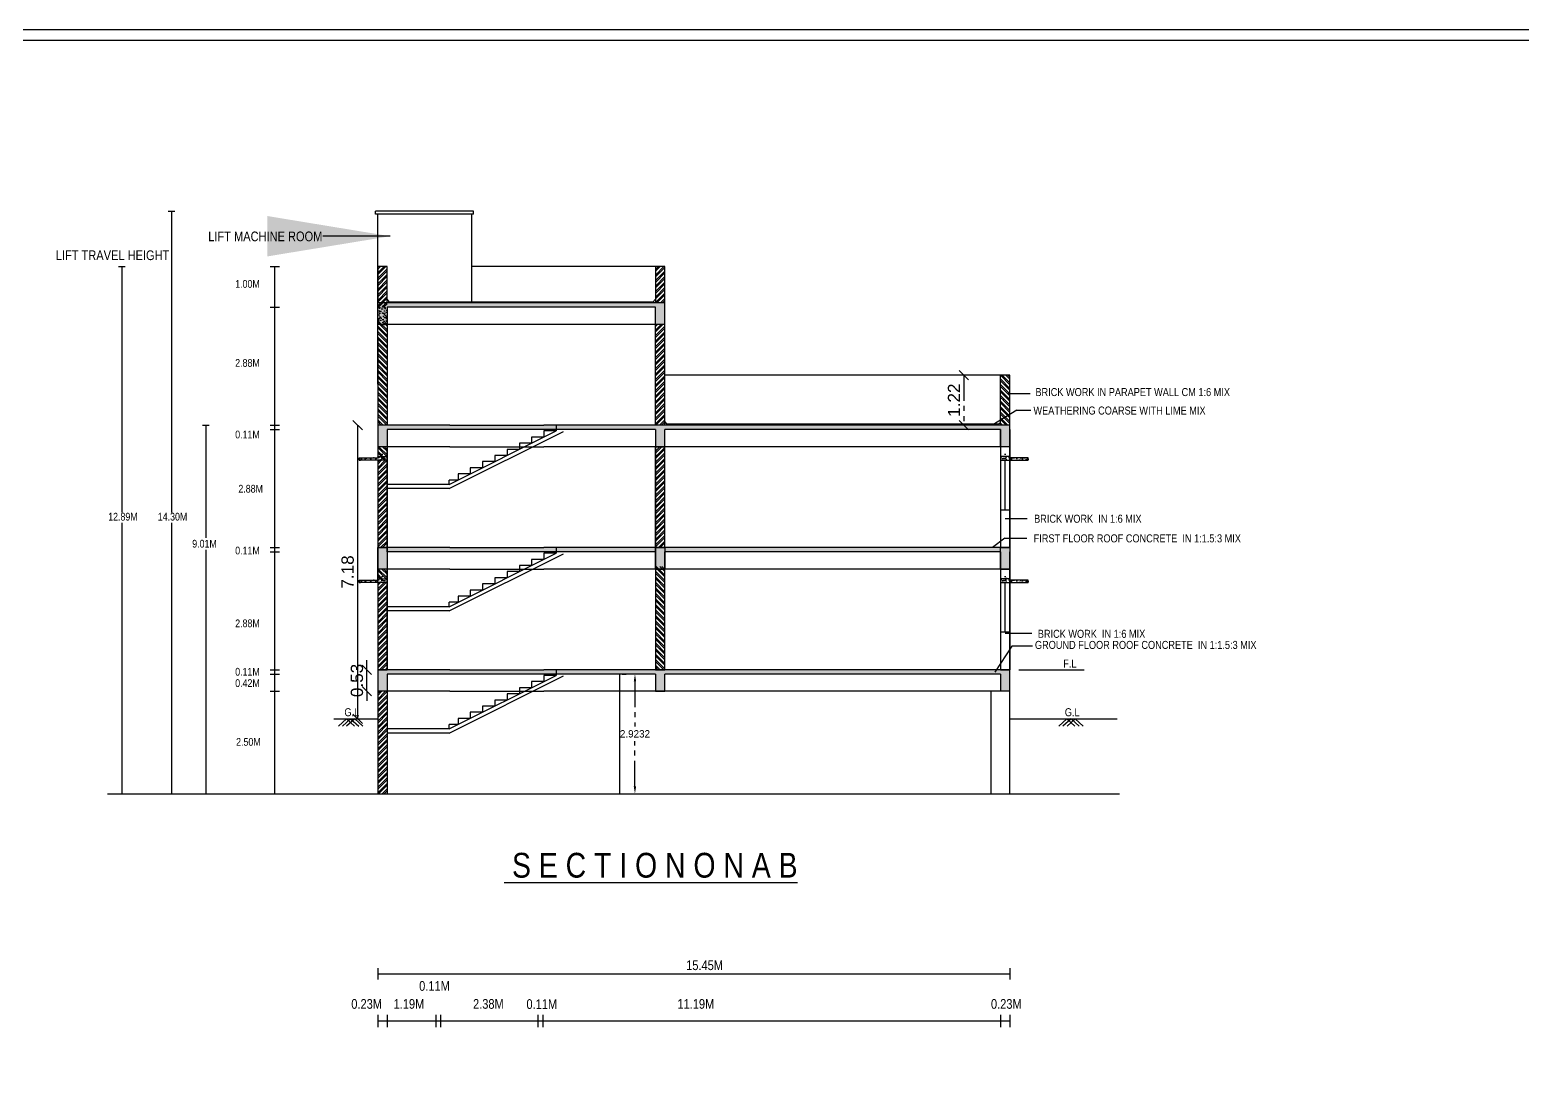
# Model space of a CAD drawing. Header units: metres. Extents: x 0 to 246, y -13 to 116.
# Drawn here: x 28.93 to 65.42, y 90.17 to 115.55 of the extents above; entities that cross this region are included whole.
import ezdxf
from ezdxf.enums import TextEntityAlignment as Align

# ---------------------------------------------------------------- set-up
doc = ezdxf.new("R2010")
doc.units = ezdxf.units.M
doc.header["$MEASUREMENT"] = 0
doc.linetypes.add('DOT2', pattern=[3.175, 0, -3.175])
doc.linetypes.add('PHANTOM2', pattern=[1.25, 0.625, -0.125, 0.125, -0.125, 0.125, -0.125])
doc.layers.add('BLK_1_BASEMENT_-1_BLDG_FOOTPRINT', color=1, linetype='Continuous')
doc.layers.add('BLK_1_PLINTH_HEIGHT', color=7, linetype='Continuous')
doc.layers.add('BLK_1_HT_OF_BLDG', color=4, linetype='Continuous', lineweight=30)
doc.layers.add('BLK_1_PARAPET_HT', color=4, linetype='Continuous', lineweight=30)
doc.styles.add('ARIAL', font='arial.ttf')
doc.styles.add('ATT', font='swissck.ttf', dxfattribs={"height": 12})
doc.styles.add('STYLE3', font='swissck.ttf', dxfattribs={"height": 0.5})
doc.styles.add('tit', font='swissck.ttf', dxfattribs={"height": 9})
doc.dimstyles.new('Copy of Standard -1', dxfattribs={"dimtxt": 0.18, "dimasz": 3, "dimexe": 0.18, "dimexo": 12, "dimgap": 0.09, "dimtad": 0, "dimtih": 1, "dimtoh": 1, "dimdec": 1, "dimzin": 0, "dimdsep": 46, "dimlunit": 4, "dimtxsty": 'Standard', "dimblk": 'ARCHTICK', "dimcen": 0.09, "dimse1": 1, "dimse2": 1, "dimclrd": 252, "dimclrt": 3, "dimadec": 0, "dimazin": 0, "dimtfac": 1, "dimtdec": 1, "dimtofl": 0, "dimtmove": 0, "dimatfit": 3, "dimfxl": 0, "dimtolj": 1, "dimtzin": 0, "dimarcsym": 0})
doc.dimstyles.new('OPEN SPACE', dxfattribs={"dimtxt": 0.3, "dimasz": 0.23, "dimexe": 0.1875, "dimexo": 0.0625, "dimgap": 0.09, "dimtad": 3, "dimzin": 0, "dimdsep": 46, "dimtxsty": 'ARIAL', "dimblk": 'OBLIQUE', "dimcen": 0.09, "dimse1": 1, "dimse2": 1, "dimclrd": 6, "dimclre": 6, "dimclrt": 7, "dimadec": 0, "dimazin": 0, "dimtfac": 0.5, "dimtix": 1, "dimtmove": 0, "dimatfit": 3, "dimfxl": 0, "dimtolj": 1, "dimtzin": 0, "dimarcsym": 0})
doc.dimstyles.new('STANDARD$0', dxfattribs={"dimtxt": 7, "dimasz": 3, "dimexe": 3, "dimexo": 1, "dimgap": 1.5, "dimtad": 1, "dimdec": 1, "dimzin": 1, "dimdsep": 46, "dimlunit": 4, "dimtxsty": 'Standard', "dimblk": 'OBLIQUE', "dimcen": 0.09375, "dimdle": 1, "dimclrd": 8, "dimclre": 8, "dimclrt": 7, "dimadec": 1, "dimazin": 0, "dimtfac": 1, "dimtdec": 1, "dimtix": 1, "dimtmove": 2, "dimatfit": 3, "dimldrblk": 'ARCHTICK', "dimfxl": 0, "dimfrac": 2, "dimtolj": 1, "dimtzin": 0, "dimarcsym": 0})
pattern_1 = [(45, (-233.64339, -45.80952), (-0.06735192, 0.06735192), []), (45, (-233.59849, -45.80952), (-0.06735192, 0.06735192), [])]
pattern_2 = [(50, (0, 0), (0.17931505, -0.01568803), [0.01875, -0.20625]), (355, (0, 0), (-0.03468783, 0.18804803), [0.015, -0.165]), (100.4514, (0.01494, -0.0013), (0.14462735, 0.17235989), [0.01593505, -0.17528553]), (46.1842, (0, 0.05), (0.26681026, -0.04137975), [0.028125, -0.309375]), (96.6356, (0.02223, 0.04655), (0.2336657, 0.24352947), [0.0239026, -0.26292825]), (351.1842, (0, 0.05), (0.2336655, 0.24352965), [0.0225, -0.2475]), (21, (0.025, 0.0375), (0.14922676, -0.10065472), [0.01875, -0.20625]), (326, (0.025, 0.0375), (0.06082883, 0.1812875), [0.015, -0.165]), (71.4514, (0.03744, 0.02911), (0.21005566, 0.08063262), [0.01593505, -0.17528553]), (37.5, (0, 0), (0.003039964, 0.083223463), [0, -0.163, 0, -0.1675, 0, -0.165625]), (7.5, (0, 0), (0.065767384, 0.09860293), [0, -0.0955, 0, -0.15925, 0, -0.063125]), (327.5, (-0.05575, 0), (0.13345561, -0.005638718), [0, -0.0625, 0, -0.195, 0, -0.25875]), (317.5, (-0.08075, 0), (0.14579654, 0.02502625), [0, -0.08125, 0, -0.1295, 0, -0.18375])]

# ---------------------------------------------------------------- blocks, each defined once
blk = doc.blocks.new('_ArchTick')
at = {"color": 0, "lineweight": 0, "const_width": 0.15}
blk.add_lwpolyline([(-0.5, -0.5), (0.5, 0.5)], dxfattribs=at)
blk = doc.blocks.new('_Oblique')
at = {"color": 0, "linetype": 'ByBlock', "lineweight": -2}
blk.add_line((-0.5, -0.5), (0.5, 0.5), dxfattribs=at)
blk = doc.blocks.new('*D146')
at = {"layer": 'BLK_1_PARAPET_HT', "color": 233, "linetype": 'PHANTOM2', "lineweight": -2}
blk.add_line((51.766, 107.109), (51.766, 105.887), dxfattribs=at)
at = {"layer": 'DEFPOINTS', "color": 0}
for p in [(52.004, 107.109), (51.766, 105.887), (52.004, 105.887)]:
    blk.add_point(p, dxfattribs=at)
at = {"layer": 'BLK_1_PARAPET_HT', "color": 233, "lineweight": -2, "xscale": 0.23, "yscale": 0.23, "zscale": 0.23}
for p, rotation in [((51.766, 107.109), 90), ((51.766, 105.887), 270)]:
    blk.add_blockref('_Oblique', p, dxfattribs=dict(at, rotation=rotation))
at = {"layer": 'BLK_1_PARAPET_HT', "color": 233, "lineweight": 30, "insert": (51.526, 106.498), "char_height": 0.3, "attachment_point": 5, "rotation": 90, "style": 'ARIAL'}
blk.add_mtext('\\A1;1.22', dxfattribs=at)
blk = doc.blocks.new('*D148')
at = {"layer": 'BLK_1_HT_OF_BLDG', "color": 5, "lineweight": -2}
blk.add_line((36.948, 98.707), (36.948, 105.888), dxfattribs=at)
at = {"layer": 'DEFPOINTS', "color": 0}
for p in [(36.948, 105.888), (37.158, 105.888), (37.149, 98.707)]:
    blk.add_point(p, dxfattribs=at)
at = {"layer": 'BLK_1_HT_OF_BLDG', "color": 5, "lineweight": -2, "xscale": 0.23, "yscale": 0.23, "zscale": 0.23}
for p, rotation in [((36.948, 105.888), 90), ((36.948, 98.707), 270)]:
    blk.add_blockref('_Oblique', p, dxfattribs=dict(at, rotation=rotation))
at = {"layer": 'BLK_1_HT_OF_BLDG', "color": 5, "insert": (36.704, 102.297), "char_height": 0.3, "attachment_point": 5, "rotation": 90, "style": 'ARIAL'}
blk.add_mtext('\\A1;7.18', dxfattribs=at)
blk = doc.blocks.new('*D173')
at = {"layer": 'BLK_1_PLINTH_HEIGHT', "color": 7, "linetype": 'ByBlock', "lineweight": -2}
for p, q in [((37.174, 99.908), (37.174, 100.138)), ((37.174, 99.381), (37.174, 99.908)), ((37.174, 99.381), (37.174, 99.151))]:
    blk.add_line(p, q, dxfattribs=at)
at = {"layer": 'DEFPOINTS', "color": 0, "linetype": 'ByBlock'}
for p in [(37.174, 99.908), (37.438, 99.908), (37.438, 99.381)]:
    blk.add_point(p, dxfattribs=at)
at = {"layer": 'BLK_1_PLINTH_HEIGHT', "color": 7, "linetype": 'ByBlock', "lineweight": -2, "xscale": 0.23, "yscale": 0.23, "zscale": 0.23}
for p, rotation in [((37.174, 99.908), 270), ((37.174, 99.381), 90)]:
    blk.add_blockref('_Oblique', p, dxfattribs=dict(at, rotation=rotation))
at = {"layer": 'BLK_1_PLINTH_HEIGHT', "color": 7, "linetype": 'ByBlock', "insert": (36.931, 99.645), "char_height": 0.3, "attachment_point": 5, "rotation": 90, "style": 'ARIAL'}
blk.add_mtext('\\A1;0.53', dxfattribs=at)
blk = doc.blocks.new('*D259')
at = {"layer": 'BLK_1_BASEMENT_-1_BLDG_FOOTPRINT', "color": 0, "linetype": 'DOT2', "lineweight": -2}
for p, q in [((43.416, 99.8), (43.907, 99.8)), ((43.416, 96.877), (43.907, 96.877))]:
    blk.add_line(p, q, dxfattribs=at)
at = {"layer": 'BLK_1_BASEMENT_-1_BLDG_FOOTPRINT', "color": 0, "linetype": 'PHANTOM2', "lineweight": -2}
for p, q in [((43.727, 99.62), (43.727, 98.519)), ((43.727, 97.057), (43.727, 98.159))]:
    blk.add_line(p, q, dxfattribs=at)
at = {"layer": 'BLK_1_BASEMENT_-1_BLDG_FOOTPRINT', "color": 0}
for points in [[(43.697, 99.62), (43.757, 99.62), (43.727, 99.8)], [(43.697, 97.057), (43.757, 97.057), (43.727, 96.877)]]:
    blk.add_solid(points, dxfattribs=at)
at = {"layer": 'DEFPOINTS', "color": 0}
for p in [(43.354, 99.8), (43.354, 96.877), (43.727, 96.877)]:
    blk.add_point(p, dxfattribs=at)
at = {"layer": 'BLK_1_BASEMENT_-1_BLDG_FOOTPRINT', "color": 0, "insert": (43.727, 98.339), "char_height": 0.18, "attachment_point": 5}
blk.add_mtext('\\A1;2.9232', dxfattribs=at)

msp = doc.modelspace()

# ---------------------------------------------------------------- hatches: boundary and pattern name
h = msp.add_hatch()
h.set_pattern_fill('ANSI32', color=256, scale=0.254, style=0)
h.set_pattern_definition([(45, (-13.25203, -6.00439), (-0.06735192, 0.06735192), []), (45, (-13.20713, -6.00439), (-0.06735192, 0.06735192), [])])
h.paths.add_polyline_path([(37.66766, 109.7671), (37.43766, 109.7671), (37.43766, 108.7671), (37.66766, 108.7671)])
h = msp.add_hatch()
h.set_pattern_fill('ANSI32', color=256, scale=0.254, style=0)
h.paths.add_polyline_path([(44.45766, 109.7671), (44.22766, 109.7671), (44.22766, 108.8771), (44.45766, 108.8771)])
h = msp.add_hatch()
h.set_pattern_fill('AR-CONC', color=256, scale=0.025, style=0)
h.set_pattern_definition([(50, (-13.25203, -5.8944), (0.17931505, -0.01568803), [0.01875, -0.20625]), (355, (-13.25203, -5.8944), (-0.03468783, 0.18804803), [0.015, -0.165]), (100.4514, (-13.23709, -5.8957), (0.14462735, 0.17235989), [0.01593505, -0.17528553]), (46.1842, (-13.25203, -5.8444), (0.26681026, -0.04137975), [0.028125, -0.309375]), (96.6356, (-13.2298, -5.84784), (0.2336657, 0.24352947), [0.0239026, -0.26292825]), (351.1842, (-13.25203, -5.8444), (0.2336655, 0.24352965), [0.0225, -0.2475]), (21, (-13.22703, -5.8569), (0.14922676, -0.10065472), [0.01875, -0.20625]), (326, (-13.22703, -5.8569), (0.06082883, 0.1812875), [0.015, -0.165]), (71.4514, (-13.2146, -5.86528), (0.21005566, 0.08063262), [0.01593505, -0.17528553]), (37.5, (-13.25203, -5.89439), (0.003039964, 0.083223463), [0, -0.163, 0, -0.1675, 0, -0.165625]), (7.5, (-13.25203, -5.89439), (0.065767384, 0.09860293), [0, -0.0955, 0, -0.15925, 0, -0.063125]), (327.5, (-13.30778, -5.89439), (0.13345561, -0.005638718), [0, -0.0625, 0, -0.195, 0, -0.25875]), (317.5, (-13.33278, -5.89439), (0.14579654, 0.02502625), [0, -0.08125, 0, -0.1295, 0, -0.18375])])
h.paths.add_polyline_path([(37.66661, 108.76899), (37.66766, 108.76899), (37.66766, 108.8771), (37.43766, 108.8771), (37.43766, 108.34946), (37.66661, 108.34946)])
h = msp.add_hatch()
h.set_pattern_fill('AR-CONC', color=256, scale=0.025, style=0)
h.set_pattern_definition(pattern_2)
h.paths.add_polyline_path([(44.45766, 108.8771), (37.43766, 108.8771), (37.43766, 108.34946), (37.66661, 108.34946), (37.66661, 108.76899), (44.22871, 108.76899), (44.22871, 108.34946), (44.45766, 108.34946)])
h = msp.add_hatch()
h.set_pattern_fill('ANSI32', color=256, scale=0.25439, style=0)
h.set_pattern_definition([(135, (304.71925, 147.27734), (0.067455336, 0.067455336), []), (135, (304.67428, 147.27734), (0.067455336, 0.067455336), [])])
h.paths.add_polyline_path([(37.43766, 108.40946), (37.66661, 108.40946), (37.66661, 106.00859), (37.43766, 106.14878), (37.43766, 108.0206)])
h.paths.add_polyline_path([(37.43766, 106.14878), (37.66661, 106.00859), (37.66661, 105.88754), (37.43766, 105.88754)])
h = msp.add_hatch()
h.set_pattern_fill('ANSI32', color=256, scale=0.254, style=0)
h.paths.add_polyline_path([(44.45766, 108.34946), (44.22871, 108.34946), (44.22871, 105.88754), (44.45766, 105.88754)])
h = msp.add_hatch()
h.set_pattern_fill('ANSI32', color=256, scale=0.25439, style=0)
h.set_pattern_definition([(135, (299.62524, 147.27734), (0.067455336, 0.067455336), []), (135, (299.58027, 147.27734), (0.067455336, 0.067455336), [])])
h.paths.add_polyline_path([(52.66132, 107.10885), (52.89027, 107.10885), (52.89027, 106.49477), (52.66132, 106.49477)])
h = msp.add_hatch()
h.set_pattern_fill('ANSI32', color=256, scale=0.25439, style=0)
h.set_pattern_definition([(135, (319.73099, 146.19173), (0.067455336, 0.067455336), []), (135, (319.68602, 146.19173), (0.067455336, 0.067455336), [])])
h.paths.add_polyline_path([(52.66132, 106.49477), (52.89027, 106.49477), (52.89027, 105.88754), (52.66132, 105.88754)])
h = msp.add_hatch()
h.set_pattern_fill('AR-CONC', color=256, scale=0.025, style=0)
h.set_pattern_definition(pattern_2)
h.paths.add_polyline_path([(37.66661, 105.77942), (39.201, 105.77942), (41.501, 105.77942), (41.801, 105.77942), (41.801, 105.88754), (41.501, 105.88754), (39.201, 105.88754), (37.43766, 105.88754), (37.43766, 105.35989), (37.66661, 105.35989)])
h.paths.add_polyline_path([(52.89027, 105.88754), (41.801, 105.88754), (41.801, 105.77942), (44.22871, 105.77942), (44.22871, 105.35989), (44.45766, 105.35989), (44.45766, 105.77942), (52.66132, 105.77942), (52.66132, 105.35989), (52.89027, 105.35989), (52.89027, 105.77942)])
h = msp.add_hatch()
h.set_pattern_fill('AR-CONC', color=256, scale=0.025439, style=0)
h.set_pattern_definition([(130, (312.16161, -1171.95041), (-0.18246382, -0.015963516), [0.01907925, -0.209871753]), (185, (312.1616, -1171.9504), (0.035296952, 0.19135016), [0.0152634, -0.167897402]), (79.5486, (312.1464, -1171.95174), (-0.147167004, 0.175386527), [0.016214867, -0.178363544]), (133.8158, (312.1616, -1171.89953), (-0.271495454, -0.042106383), [0.028618875, -0.31480763]), (83.3644, (312.13898, -1171.90304), (-0.23776885, 0.24780585), [0.0243223, -0.267545274]), (188.8158, (312.1616, -1171.89953), (-0.237768655, 0.247806034), [0.0228951, -0.251846103]), (159, (312.13617, -1171.91225), (-0.151847187, -0.102422221), [0.01907925, -0.209871753]), (214, (312.13617, -1171.91225), (-0.061896988, 0.184470922), [0.0152634, -0.167897402]), (108.5486, (312.12352, -1171.92078), (-0.213744237, 0.082048534), [0.016214867, -0.178363544]), (142.5, (312.16161, -1171.95041), (-0.0030933456, 0.0846848686), [0, -0.165862282, 0, -0.170441302, 0, -0.168533377]), (172.5, (312.16161, -1171.95041), (-0.0669222605, 0.1003343967), [0, -0.097176981, 0, -0.162046432, 0, -0.064233476]), (212.5, (312.21834, -1171.95041), (-0.1357990913, -0.005737734), [0, -0.063597501, 0, -0.198424203, 0, -0.263293653]), (222.5, (312.24378, -1171.95041), (-0.148356732, 0.025465707), [0, -0.082676751, 0, -0.131774022, 0, -0.186976652])])
h.paths.add_polyline_path([(36.98543, 105.08827), (37.43697, 105.08827), (37.43697, 105.18373), (37.66593, 105.18373), (37.66593, 105.03103), (37.43697, 105.03103), (36.98543, 105.03103)])
h = msp.add_hatch()
h.set_pattern_fill('ANSI32', color=256, scale=0.25439, style=0)
h.set_pattern_definition([(135, (297.24349, -1172.05041), (0.067455336, 0.067455336), []), (135, (297.19852, -1172.05041), (0.067455336, 0.067455336), [])])
h.paths.add_polyline_path([(37.43697, 105.35332), (37.66593, 105.35332), (37.66593, 105.08366), (37.43697, 105.08366)])
h = msp.add_hatch()
h.set_pattern_fill('ANSI32', color=256, scale=0.254, style=0)
h.set_pattern_definition([(45, (-231.83672, -45.80952), (-0.06735192, 0.06735192), []), (45, (-231.791815, -45.80952), (-0.06735192, 0.06735192), [])])
h.paths.add_polyline_path([(44.45766, 105.35989), (44.22766, 105.35989), (44.22766, 102.89797), (44.45766, 102.89797)])
h = msp.add_hatch()
h.set_pattern_fill('AR-CONC', color=256, scale=0.025439, style=0)
h.set_pattern_definition([(50, (-221.83368, -1171.95041), (0.18246382, -0.015963516), [0.01907925, -0.209871753]), (355, (-221.83368, -1171.9504), (-0.035296952, 0.19135016), [0.0152634, -0.167897402]), (100.4514, (-221.81847, -1171.95174), (0.147167004, 0.175386527), [0.016214867, -0.178363544]), (46.1842, (-221.83368, -1171.89953), (0.271495454, -0.042106383), [0.028618875, -0.31480763]), (96.6356, (-221.81106, -1171.90304), (0.23776885, 0.24780585), [0.0243223, -0.267545274]), (351.1842, (-221.83368, -1171.89953), (0.237768655, 0.247806034), [0.0228951, -0.251846103]), (21, (-221.80824, -1171.91225), (0.151847187, -0.102422221), [0.01907925, -0.209871753]), (326, (-221.80824, -1171.91225), (0.061896988, 0.184470922), [0.0152634, -0.167897402]), (71.4514, (-221.79559, -1171.92078), (0.213744237, 0.082048534), [0.016214867, -0.178363544]), (37.5, (-221.83368, -1171.95041), (0.0030933456, 0.0846848686), [0, -0.165862282, 0, -0.170441302, 0, -0.168533377]), (7.5, (-221.83368, -1171.95041), (0.0669222605, 0.1003343967), [0, -0.097176981, 0, -0.162046432, 0, -0.064233476]), (327.5, (-221.89041, -1171.95041), (0.1357990913, -0.005737734), [0, -0.063597501, 0, -0.198424203, 0, -0.263293653]), (317.5, (-221.91585, -1171.95041), (0.148356732, 0.025465707), [0, -0.082676751, 0, -0.131774022, 0, -0.186976652])])
h.paths.add_polyline_path([(53.3425, 105.08827), (52.89095, 105.08827), (52.89095, 105.18373), (52.662, 105.18373), (52.662, 105.03103), (52.89095, 105.03103), (53.3425, 105.03103)])
h = msp.add_hatch()
h.set_pattern_fill('ANSI32', color=256, scale=0.254, style=0)
h.set_pattern_definition(pattern_1)
h.paths.add_polyline_path([(37.66661, 105.03103), (37.43766, 105.03103), (37.43766, 102.89797), (37.66661, 102.89797)])
h = msp.add_hatch()
h.set_pattern_fill('AR-CONC', color=256, scale=0.025, style=0)
h.set_pattern_definition([(50, (-5e-14, -2.98957), (0.17931505, -0.01568803), [0.01875, -0.20625]), (355, (-5e-14, -2.98957), (-0.03468783, 0.18804803), [0.015, -0.165]), (100.4514, (0.01494, -2.99087), (0.14462735, 0.17235989), [0.01593505, -0.17528553]), (46.1842, (-5e-14, -2.93957), (0.26681026, -0.04137975), [0.028125, -0.309375]), (96.6356, (0.02223, -2.94301), (0.2336657, 0.24352947), [0.0239026, -0.26292825]), (351.1842, (-5e-14, -2.93957), (0.2336655, 0.24352965), [0.0225, -0.2475]), (21, (0.025, -2.95207), (0.14922676, -0.10065472), [0.01875, -0.20625]), (326, (0.025, -2.95207), (0.06082883, 0.1812875), [0.015, -0.165]), (71.4514, (0.03744, -2.96045), (0.21005566, 0.08063262), [0.01593505, -0.17528553]), (37.5, (-5e-14, -2.989567), (0.003039964, 0.083223463), [0, -0.163, 0, -0.1675, 0, -0.165625]), (7.5, (-5e-14, -2.98957), (0.065767384, 0.09860293), [0, -0.0955, 0, -0.15925, 0, -0.063125]), (327.5, (-0.05575, -2.989567), (0.13345561, -0.005638718), [0, -0.0625, 0, -0.195, 0, -0.25875]), (317.5, (-0.08075, -2.98957), (0.14579654, 0.02502625), [0, -0.08125, 0, -0.1295, 0, -0.18375])])
h.paths.add_polyline_path([(37.66661, 102.78985), (39.201, 102.78985), (41.501, 102.78985), (41.801, 102.78985), (41.801, 102.89797), (41.501, 102.89797), (39.201, 102.89797), (37.43766, 102.89797), (37.43766, 102.37033), (37.66661, 102.37033)])
h.paths.add_polyline_path([(52.89027, 102.89797), (41.801, 102.89797), (41.801, 102.78985), (44.22871, 102.78985), (44.22871, 102.37033), (44.45766, 102.37033), (44.45766, 102.78985), (52.66132, 102.78985), (52.66132, 102.37033), (52.89027, 102.37033), (52.89027, 102.78985)])
h = msp.add_hatch()
h.set_pattern_fill('AR-CONC', color=256, scale=0.025439, style=0)
h.set_pattern_definition([(130, (312.16161, -1174.93997), (-0.18246382, -0.015963516), [0.01907925, -0.209871753]), (185, (312.1616, -1174.93997), (0.035296952, 0.19135016), [0.0152634, -0.167897402]), (79.5486, (312.1464, -1174.9413), (-0.147167004, 0.175386527), [0.016214867, -0.178363544]), (133.8158, (312.1616, -1174.8891), (-0.271495454, -0.042106383), [0.028618875, -0.31480763]), (83.3644, (312.13898, -1174.8926), (-0.23776885, 0.24780585), [0.0243223, -0.267545274]), (188.8158, (312.1616, -1174.8891), (-0.237768655, 0.247806034), [0.0228951, -0.251846103]), (159, (312.13617, -1174.90182), (-0.151847187, -0.102422221), [0.01907925, -0.209871753]), (214, (312.13617, -1174.90182), (-0.061896988, 0.184470922), [0.0152634, -0.167897402]), (108.5486, (312.12352, -1174.91035), (-0.213744237, 0.082048534), [0.016214867, -0.178363544]), (142.5, (312.16161, -1174.939975), (-0.0030933456, 0.0846848686), [0, -0.165862282, 0, -0.170441302, 0, -0.168533377]), (172.5, (312.16161, -1174.939975), (-0.0669222605, 0.1003343967), [0, -0.097176981, 0, -0.162046432, 0, -0.064233476]), (212.5, (312.21834, -1174.939975), (-0.1357990913, -0.005737734), [0, -0.063597501, 0, -0.198424203, 0, -0.263293653]), (222.5, (312.24378, -1174.93997), (-0.148356732, 0.025465707), [0, -0.082676751, 0, -0.131774022, 0, -0.186976652])])
h.paths.add_polyline_path([(36.98543, 102.0987), (37.43697, 102.0987), (37.43697, 102.19417), (37.66593, 102.19417), (37.66593, 102.04146), (37.43697, 102.04146), (36.98543, 102.04146)])
h = msp.add_hatch()
h.set_pattern_fill('ANSI32', color=256, scale=0.25439, style=0)
h.set_pattern_definition([(135, (304.71925, 150.38691), (0.067455336, 0.067455336), []), (135, (304.67428, 150.38691), (0.067455336, 0.067455336), [])])
h.paths.add_polyline_path([(37.43766, 102.13417), (37.43766, 102.37033), (37.66661, 102.37033), (37.66661, 102.13417)])
h = msp.add_hatch()
h.set_pattern_fill('ANSI32', color=256, scale=0.25439, style=0)
h.set_pattern_definition([(135, (306.52593, 150.44691), (0.067455336, 0.067455336), []), (135, (306.48096, 150.44691), (0.067455336, 0.067455336), [])])
h.paths.add_polyline_path([(44.22766, 102.43033), (44.45766, 102.43033), (44.45766, 99.9084), (44.22766, 99.9084)])
h = msp.add_hatch()
h.set_pattern_fill('AR-CONC', color=256, scale=0.025439, style=0)
h.set_pattern_definition([(50, (-221.83368, -1174.93997), (0.18246382, -0.015963516), [0.01907925, -0.209871753]), (355, (-221.83368, -1174.93997), (-0.035296952, 0.19135016), [0.0152634, -0.167897402]), (100.4514, (-221.81847, -1174.9413), (0.147167004, 0.175386527), [0.016214867, -0.178363544]), (46.1842, (-221.83368, -1174.8891), (0.271495454, -0.042106383), [0.028618875, -0.31480763]), (96.6356, (-221.81106, -1174.8926), (0.23776885, 0.24780585), [0.0243223, -0.267545274]), (351.1842, (-221.83368, -1174.8891), (0.237768655, 0.247806034), [0.0228951, -0.251846103]), (21, (-221.80824, -1174.90182), (0.151847187, -0.102422221), [0.01907925, -0.209871753]), (326, (-221.80824, -1174.90182), (0.061896988, 0.184470922), [0.0152634, -0.167897402]), (71.4514, (-221.79559, -1174.91035), (0.213744237, 0.082048534), [0.016214867, -0.178363544]), (37.5, (-221.83368, -1174.939975), (0.0030933456, 0.0846848686), [0, -0.165862282, 0, -0.170441302, 0, -0.168533377]), (7.5, (-221.83368, -1174.939975), (0.0669222605, 0.1003343967), [0, -0.097176981, 0, -0.162046432, 0, -0.064233476]), (327.5, (-221.89041, -1174.939975), (0.1357990913, -0.005737734), [0, -0.063597501, 0, -0.198424203, 0, -0.263293653]), (317.5, (-221.91585, -1174.93997), (0.148356732, 0.025465707), [0, -0.082676751, 0, -0.131774022, 0, -0.186976652])])
h.paths.add_polyline_path([(53.3425, 102.0987), (52.89095, 102.0987), (52.89095, 102.19417), (52.662, 102.19417), (52.662, 102.04146), (52.89095, 102.04146), (53.3425, 102.04146)])
h = msp.add_hatch()
h.set_pattern_fill('ANSI32', color=256, scale=0.254, style=0)
h.set_pattern_definition(pattern_1)
h.paths.add_polyline_path([(37.66661, 102.04146), (37.43766, 102.04146), (37.43766, 99.9084), (37.66661, 99.9084)])
h = msp.add_hatch()
h.set_pattern_fill('AR-CONC', color=256, scale=0.025, style=0)
h.set_pattern_definition([(50, (0, -5.97913), (0.17931505, -0.01568803), [0.01875, -0.20625]), (355, (0, -5.97913), (-0.03468783, 0.18804803), [0.015, -0.165]), (100.4514, (0.01494, -5.98044), (0.14462735, 0.17235989), [0.01593505, -0.17528553]), (46.1842, (0, -5.92913), (0.26681026, -0.04137975), [0.028125, -0.309375]), (96.6356, (0.02223, -5.93258), (0.2336657, 0.24352947), [0.0239026, -0.26292825]), (351.1842, (0, -5.92913), (0.2336655, 0.24352965), [0.0225, -0.2475]), (21, (0.025, -5.94163), (0.14922676, -0.10065472), [0.01875, -0.20625]), (326, (0.025, -5.94163), (0.06082883, 0.1812875), [0.015, -0.165]), (71.4514, (0.03744, -5.95002), (0.21005566, 0.08063262), [0.01593505, -0.17528553]), (37.5, (0, -5.97913), (0.003039964, 0.083223463), [0, -0.163, 0, -0.1675, 0, -0.165625]), (7.5, (0, -5.97913), (0.065767384, 0.09860293), [0, -0.0955, 0, -0.15925, 0, -0.063125]), (327.5, (-0.05575, -5.97913), (0.13345561, -0.005638718), [0, -0.0625, 0, -0.195, 0, -0.25875]), (317.5, (-0.08075, -5.97913), (0.14579654, 0.02502625), [0, -0.08125, 0, -0.1295, 0, -0.18375])])
h.paths.add_polyline_path([(37.66661, 99.80029), (39.201, 99.80029), (41.501, 99.80029), (41.801, 99.80029), (41.801, 99.9084), (41.501, 99.9084), (39.201, 99.9084), (37.43766, 99.9084), (37.43766, 99.38076), (37.66661, 99.38076)])
h.paths.add_polyline_path([(52.89027, 99.9084), (41.801, 99.9084), (41.801, 99.80029), (44.22871, 99.80029), (44.22871, 99.38076), (44.45766, 99.38076), (44.45766, 99.80029), (52.66132, 99.80029), (52.66132, 99.38076), (52.89027, 99.38076), (52.89027, 99.80029)])
h = msp.add_hatch()
h.set_pattern_fill('ANSI32', color=256, scale=0.254, style=0)
h.set_pattern_definition(pattern_1)
h.paths.add_polyline_path([(37.66661, 99.38076), (37.43766, 99.38076), (37.43766, 96.8771), (37.66661, 96.8771)])

# ---------------------------------------------------------------- linework, layer by layer
at = {"lineweight": 30}
for p, q in [((32.3125, 111.12072), (32.47751, 111.12072)), ((32.39501, 111.12072), (32.39501, 103.75424)), ((31.09895, 109.7671), (31.26396, 109.7671)), ((31.18145, 109.7671), (31.18145, 103.75424)), ((33.15366, 105.88754), (33.31867, 105.88754)), ((33.23616, 105.88754), (33.23616, 103.13342)), ((31.18145, 103.50275), (31.18145, 96.8771)), ((32.39501, 103.50275), (32.39501, 96.8771)), ((33.23616, 102.84193), (33.23616, 96.8771)), ((37.43766, 92.61294), (37.43766, 92.33314)), ((52.89027, 92.46304), (37.43766, 92.46304)), ((52.89027, 92.61294), (52.89027, 92.33314)), ((37.43766, 91.46693), (37.43766, 91.16713)), ((52.89027, 91.31703), (37.43766, 91.31703)), ((37.66766, 91.46693), (37.66766, 91.16713)), ((38.85804, 91.46693), (38.85804, 91.16713)), ((38.97304, 91.46693), (38.97304, 91.16713)), ((41.35581, 91.46693), (41.35581, 91.16713)), ((41.47081, 91.46693), (41.47081, 91.16713)), ((52.66027, 91.46693), (52.66027, 91.16713)), ((52.89027, 91.46693), (52.89027, 91.16713))]:
    msp.add_line(p, q, dxfattribs=at)
for p, q in [((39.77957, 111.12072), (37.38636, 111.12072)), ((37.38636, 111.04426), (37.38636, 111.12072)), ((39.77957, 111.04426), (37.38636, 111.04426)), ((37.43766, 108.8771), (37.43766, 111.04426)), ((39.73766, 109.7259), (39.73766, 111.04426)), ((39.73766, 108.8771), (39.73766, 111.04426)), ((39.77957, 111.04426), (39.77957, 111.12072)), ((34.80757, 109.7671), (35.03302, 109.7671)), ((34.92029, 96.8771), (34.92029, 109.7671)), ((37.43766, 109.7671), (37.43766, 108.8771)), ((37.66766, 109.7671), (37.43766, 109.7671)), ((37.66766, 109.7671), (37.43766, 109.7671)), ((37.66766, 108.8771), (37.66766, 109.7671)), ((44.22766, 109.7671), (39.73766, 109.7671)), ((44.45766, 109.7671), (44.22766, 109.7671)), ((44.22766, 109.7671), (44.22766, 108.8771)), ((44.45766, 108.8771), (44.45766, 109.7671)), ((34.80757, 108.76899), (35.03302, 108.76899)), ((37.43766, 106.88754), (37.43766, 108.8771)), ((44.45766, 108.8771), (37.43766, 108.8771)), ((37.66661, 108.76899), (37.66661, 105.88754)), ((37.7278, 108.89841), (37.66766, 108.96752)), ((44.22871, 108.76899), (37.66766, 108.76899)), ((44.16753, 108.89841), (37.7278, 108.89841)), ((44.16753, 108.89841), (44.22766, 108.96752)), ((44.22871, 105.88754), (44.22871, 108.76899)), ((44.45766, 105.88754), (44.45766, 108.8771)), ((44.45766, 108.34946), (37.43766, 108.34946)), ((37.43766, 107.9606), (37.43766, 105.12373)), ((52.89027, 107.10885), (44.45766, 107.10885)), ((52.66132, 105.88754), (52.66132, 107.10885)), ((52.89027, 105.35989), (52.89027, 107.10885)), ((52.85094, 106.6607), (53.38911, 106.6607)), ((53.05909, 106.25404), (52.47225, 105.8947)), ((53.05909, 106.25404), (53.40596, 106.25404)), ((34.80757, 105.88754), (35.03302, 105.88754)), ((39.201, 105.88754), (37.43766, 105.88754)), ((39.201, 105.88754), (41.501, 105.88754)), ((52.89027, 105.88754), (41.501, 105.88754)), ((44.5178, 105.90885), (44.45766, 105.97796)), ((52.61488, 105.90885), (44.5178, 105.90885)), ((52.66132, 105.9483), (52.61488, 105.90885)), ((52.89027, 105.35989), (52.89027, 105.88754)), ((34.80757, 105.77942), (35.03302, 105.77942)), ((34.80757, 105.77942), (35.03302, 105.77942)), ((34.80757, 105.77942), (35.03302, 105.77942)), ((34.80757, 105.77942), (35.03302, 105.77942)), ((39.201, 105.77942), (37.66661, 105.77942)), ((37.66661, 105.77942), (37.66661, 102.89797)), ((37.66661, 105.77942), (37.66661, 102.89797)), ((39.18766, 104.43869), (41.801, 105.74536)), ((39.18766, 104.33869), (41.97766, 105.73369)), ((41.501, 105.77942), (39.201, 105.77942)), ((44.22871, 105.77942), (41.501, 105.77942)), ((52.66027, 105.77942), (44.45766, 105.77942)), ((44.45766, 102.89797), (44.45766, 105.77942)), ((44.45766, 102.89797), (44.45766, 105.77942)), ((44.45766, 102.89797), (44.45766, 105.77942)), ((44.45766, 102.89797), (44.45766, 105.77942)), ((44.45766, 102.89797), (44.45766, 105.77942)), ((52.66132, 105.7802), (52.66132, 102.89797)), ((52.66132, 105.7802), (52.66132, 102.89797)), ((52.66132, 105.35989), (52.66132, 105.77942)), ((52.66132, 105.35989), (52.66132, 105.77942)), ((52.89027, 105.77942), (52.89027, 102.89797)), ((52.89027, 105.77942), (52.89027, 102.89797)), ((36.98543, 105.03103), (36.98543, 105.08827)), ((36.98543, 105.08827), (37.43697, 105.08827)), ((37.43766, 105.12373), (37.43697, 105.08827)), ((37.43697, 105.12373), (37.66593, 105.12373)), ((39.201, 105.35989), (37.43766, 105.35989)), ((39.201, 105.35989), (41.501, 105.35989)), ((52.89027, 105.35989), (41.501, 105.35989)), ((44.22766, 102.89797), (44.22766, 105.35989)), ((52.89095, 105.12373), (52.662, 105.12373)), ((52.89027, 105.12373), (52.89095, 105.08827)), ((53.3425, 105.08827), (52.89095, 105.08827)), ((53.3425, 105.03103), (53.3425, 105.08827)), ((37.43697, 105.03103), (36.98543, 105.03103)), ((37.43766, 105.03103), (37.43697, 102.0987)), ((37.66593, 105.03103), (37.43697, 105.03103)), ((52.662, 105.03103), (52.89095, 105.03103)), ((52.77546, 103.82013), (52.77546, 105.03103)), ((52.89095, 105.03103), (53.3425, 105.03103)), ((39.18766, 104.43869), (37.66661, 104.43869)), ((39.18766, 104.43869), (39.18766, 104.54536)), ((39.18766, 104.33869), (37.66661, 104.33869)), ((52.66132, 103.82013), (52.89027, 103.82013)), ((52.77546, 103.60272), (53.31364, 103.60272)), ((34.80757, 102.89797), (35.03302, 102.89797)), ((39.201, 102.89797), (37.43766, 102.89797)), ((37.66661, 102.78985), (37.66661, 102.89797)), ((39.201, 102.89797), (41.501, 102.89797)), ((52.89027, 102.89797), (41.501, 102.89797)), ((44.22766, 102.89797), (44.22766, 102.37033)), ((44.45766, 102.89797), (44.45766, 102.78985)), ((52.76671, 103.12176), (52.46973, 102.89797)), ((52.66132, 102.78985), (52.66132, 102.89797)), ((52.76671, 103.12176), (53.30489, 103.12176)), ((52.89027, 102.89797), (52.89027, 99.9084)), ((34.80757, 102.78985), (35.03302, 102.78985)), ((39.201, 102.78985), (37.66661, 102.78985)), ((37.66661, 102.78985), (37.66661, 99.9084)), ((39.18766, 101.44913), (41.801, 102.75579)), ((39.18766, 101.34913), (41.97766, 102.74413)), ((41.501, 102.78985), (39.201, 102.78985)), ((44.22871, 102.78985), (41.501, 102.78985)), ((52.66027, 102.78985), (44.45766, 102.78985)), ((44.45766, 99.9084), (44.45766, 102.78985)), ((52.66132, 102.79063), (52.66132, 99.9084)), ((39.201, 102.37033), (37.43766, 102.37033)), ((39.201, 102.37033), (41.501, 102.37033)), ((52.89027, 102.37033), (41.501, 102.37033)), ((44.22766, 102.37033), (44.22766, 99.9084)), ((52.89027, 102.37033), (52.66132, 102.37033)), ((36.98543, 102.0987), (37.43697, 102.0987)), ((36.98543, 102.04146), (36.98543, 102.0987)), ((37.43697, 102.04146), (36.98543, 102.04146)), ((37.43697, 102.13417), (37.66593, 102.13417)), ((37.66593, 102.04146), (37.43697, 102.04146)), ((37.43766, 102.04146), (37.43766, 102.13417)), ((37.43766, 102.04146), (37.43766, 96.8771)), ((52.89095, 102.13417), (52.662, 102.13417)), ((52.662, 102.04146), (52.89095, 102.04146)), ((52.77546, 100.83057), (52.77546, 102.04146)), ((52.89027, 102.04146), (52.89027, 102.13417)), ((53.3425, 102.0987), (52.89095, 102.0987)), ((52.89095, 102.04146), (53.3425, 102.04146)), ((53.3425, 102.04146), (53.3425, 102.0987)), ((39.18766, 101.44913), (37.66661, 101.44913)), ((39.18766, 101.44913), (39.18766, 101.55579)), ((39.18766, 101.34913), (37.66661, 101.34913)), ((52.66132, 100.83057), (52.89027, 100.83057)), ((52.77546, 100.7996), (53.43044, 100.7996)), ((52.93686, 100.48733), (52.52673, 99.84698)), ((53.44318, 100.48733), (52.93686, 100.48733)), ((34.80757, 99.9084), (35.03302, 99.9084)), ((34.80757, 99.80029), (35.03302, 99.80029)), ((39.201, 99.9084), (37.43766, 99.9084)), ((39.201, 99.80029), (37.66661, 99.80029)), ((37.66661, 99.80029), (37.66661, 99.38076)), ((39.18766, 98.45956), (41.801, 99.76623)), ((39.18766, 98.35956), (41.97766, 99.75456)), ((39.201, 99.9084), (41.501, 99.9084)), ((41.501, 99.80029), (39.201, 99.80029)), ((52.89027, 99.9084), (41.501, 99.9084)), ((44.22871, 99.80029), (41.501, 99.80029)), ((43.35396, 96.8771), (43.35396, 99.80029)), ((44.22871, 99.80029), (44.22871, 99.38076)), ((52.66132, 99.80029), (44.45766, 99.80029)), ((52.66132, 99.80029), (52.66132, 99.38076)), ((52.89027, 96.8771), (52.89027, 99.9084)), ((53.11388, 99.9084), (54.70489, 99.9084)), ((34.80757, 99.38076), (35.03302, 99.38076)), ((39.201, 99.38076), (37.43766, 99.38076)), ((37.66661, 99.38076), (37.66661, 96.8771)), ((39.201, 99.38076), (41.501, 99.38076)), ((52.89027, 99.38076), (41.501, 99.38076)), ((52.43236, 96.8771), (52.43236, 99.38076)), ((36.36832, 98.7071), (37.43766, 98.7071)), ((36.67629, 98.7071), (36.47612, 98.52489)), ((36.776, 98.7071), (36.57582, 98.52489)), ((36.67327, 98.7071), (36.87345, 98.52489)), ((36.87872, 98.7071), (36.67854, 98.52489)), ((36.776, 98.7071), (36.97618, 98.52489)), ((36.8757, 98.7071), (37.07588, 98.52489)), ((39.18766, 98.45956), (39.18766, 98.56623)), ((52.89027, 98.7071), (55.51916, 98.7071)), ((54.28725, 98.7071), (54.08707, 98.52489)), ((54.38695, 98.7071), (54.18677, 98.52489)), ((54.28422, 98.7071), (54.4844, 98.52489)), ((54.48967, 98.7071), (54.28949, 98.52489)), ((54.38695, 98.7071), (54.58713, 98.52489)), ((54.48665, 98.7071), (54.68683, 98.52489)), ((39.18766, 98.45956), (37.66661, 98.45956)), ((39.18766, 98.35956), (37.66661, 98.35956)), ((30.83034, 96.8771), (55.5705, 96.8771))]:
    msp.add_line(p, q)
for points in [[(-0.25515, -13.07124), (200.34222, -13.07124), (200.34222, 115.55356), (-0.25515, 115.55356)], [(0.00589, -13.07124), (200.08118, -13.07124), (200.08118, 115.29252), (0.00589, 115.29252)], [(44.45766, 105.35989), (44.22766, 105.35989), (44.22766, 102.89797), (44.45766, 102.89797)], [(44.45766, 105.35989), (44.22766, 105.35989), (44.22766, 102.89797), (44.45766, 102.89797)], [(52.89027, 105.35989), (52.66132, 105.35989), (52.66132, 102.89797), (52.89027, 102.89797)], [(44.45766, 102.37033), (44.22766, 102.37033), (44.22766, 102.89797), (44.45766, 102.89797)], [(52.89027, 102.37033), (52.66132, 102.37033), (52.66132, 102.89797), (52.89027, 102.89797)], [(44.45766, 102.37033), (44.22766, 102.37033), (44.22766, 99.9084), (44.45766, 99.9084)], [(44.45766, 102.37033), (44.22766, 102.37033), (44.22766, 99.9084), (44.45766, 99.9084)], [(52.89027, 102.37033), (52.66132, 102.37033), (52.66132, 99.9084), (52.89027, 99.9084)]]:
    msp.add_lwpolyline(points, close=True)
for points in [[(41.801, 105.88754), (41.801, 105.74536), (41.501, 105.74536), (41.501, 105.59536), (41.501, 105.59536)], [(41.501, 105.59536), (41.501, 105.59536), (41.201, 105.59536), (41.201, 105.44536), (40.901, 105.44536), (40.901, 105.29536), (40.601, 105.29536), (40.601, 105.14536), (40.301, 105.14536), (40.301, 104.99536), (40.001, 104.99536), (40.001, 104.84536), (39.701, 104.84536), (39.701, 104.69536), (39.401, 104.69536), (39.401, 104.54536), (39.18766, 104.54536)], [(44.22871, 105.77942), (44.22871, 105.35989), (44.45766, 105.35989), (44.45766, 105.77942)], [(44.22871, 105.77942), (44.22871, 105.35989), (44.45766, 105.35989), (44.45766, 105.77942)], [(37.43766, 105.03103), (37.43766, 102.89797), (37.66661, 102.89797), (37.66661, 105.35989), (37.43766, 105.35989), (37.43766, 105.12373)], [(37.43766, 102.04146), (37.43766, 102.89797), (37.66661, 102.89797), (37.66661, 102.37033), (37.43766, 102.37033)], [(41.801, 102.89797), (41.801, 102.75579), (41.501, 102.75579), (41.501, 102.60579), (41.501, 102.60579)], [(41.501, 102.60579), (41.501, 102.60579), (41.201, 102.60579), (41.201, 102.45579), (40.901, 102.45579), (40.901, 102.30579), (40.601, 102.30579), (40.601, 102.15579), (40.301, 102.15579), (40.301, 102.00579), (40.001, 102.00579), (40.001, 101.85579), (39.701, 101.85579), (39.701, 101.70579), (39.401, 101.70579), (39.401, 101.55579), (39.18766, 101.55579)], [(44.22871, 102.78985), (44.22871, 102.37033), (44.45766, 102.37033), (44.45766, 102.78985)], [(52.66132, 102.78985), (52.66132, 102.37033), (52.89027, 102.37033), (52.89027, 102.78985)], [(37.43766, 102.04146), (37.43766, 99.9084), (37.66661, 99.9084), (37.66661, 102.37033), (37.43766, 102.37033), (37.43766, 102.13417)], [(41.501, 99.61623), (41.501, 99.61623), (41.201, 99.61623), (41.201, 99.46623), (40.901, 99.46623), (40.901, 99.31623), (40.601, 99.31623), (40.601, 99.16623), (40.301, 99.16623), (40.301, 99.01623), (40.001, 99.01623), (40.001, 98.86623), (39.701, 98.86623), (39.701, 98.71623), (39.401, 98.71623), (39.401, 98.56623), (39.18766, 98.56623)], [(41.801, 99.9084), (41.801, 99.76623), (41.501, 99.76623), (41.501, 99.61623), (41.501, 99.61623)], [(44.22871, 99.80029), (44.22871, 99.38076), (44.45766, 99.38076), (44.45766, 99.80029)]]:
    msp.add_lwpolyline(points)

# ---------------------------------------------------------------- texts
at = {"color": 7, "style": 'STYLE3'}
for s, height, p in [('1.00M', 0.188575, (33.9541, 109.24735)), ('2.88M', 0.188575, (33.9541, 107.31544)), ('0.11M', 0.188575, (33.9541, 105.56456)), ('2.88M', 0.188575, (34.03181, 104.23891)), ('12.89M', 0.188575, (30.84893, 103.55562)), ('14.30M', 0.188575, (32.06249, 103.55562)), ('9.01M', 0.188575, (32.90364, 102.8948)), ('0.11M', 0.188575, (33.9541, 102.72738)), ('2.88M', 0.188575, (33.9541, 100.94788)), ('0.11M', 0.188575, (33.9541, 99.76326)), ('0.42M', 0.188575, (33.9541, 99.48623)), ('2.50M', 0.188575, (33.97664, 98.04904)), ('15.45M', 0.235719, (44.97837, 92.56422)), ('0.11M', 0.235719, (38.45094, 92.05782)), ('0.23M', 0.235719, (36.79229, 91.61857)), ('1.19M', 0.235719, (37.82631, 91.61857)), ('2.38M', 0.235719, (39.76822, 91.61857)), ('0.11M', 0.235719, (41.07434, 91.61461)), ('11.19M', 0.235719, (44.76525, 91.61857)), ('0.23M', 0.235719, (52.43009, 91.61857))]:
    msp.add_text(s, height=height, dxfattribs=at).set_placement(p)
at = {"style": 'tit'}
for s, height, p in [(' BRICK WORK IN PARAPET WALL CM 1:6 MIX', 0.1956344, (55.86431, 106.69676)), ('WEATHERING COARSE WITH LIME MIX', 0.1956344, (55.57234, 106.24523)), ('BRICK WORK  IN 1:6 MIX', 0.1956344, (54.79826, 103.59994)), ('FIRST FLOOR ROOF CONCRETE  IN 1:1.5:3 MIX', 0.1956344, (56.00733, 103.11944)), ('BRICK WORK  IN 1:6 MIX', 0.1956344, (54.88884, 100.78592)), ('GROUND FLOOR ROOF CONCRETE  IN 1:1.5:3 MIX', 0.1956344, (56.21349, 100.51426)), ('F.L', 0.195634, (54.35912, 100.05789)), ('G.L', 0.195634, (36.80497, 98.86836)), ('G.L', 0.195634, (54.41592, 98.86836))]:
    msp.add_text(s, height=height, dxfattribs=at).set_placement(p, align=Align.MIDDLE)
at = {"color": 1, "style": 'ATT'}
msp.add_text('%%U S E C T I O N O N A B', height=0.6058261, dxfattribs=at).set_placement((40.52823, 94.82444))
at = {"color": 7, "char_height": 0.2357187, "attachment_point": 4, "style": 'STYLE3'}
for s, insert in [('LIFT MACHINE ROOM', (33.295, 110.50189)), ('LIFT TRAVEL HEIGHT', (29.56834, 110.04041))]:
    msp.add_mtext(s, dxfattribs=dict(at, insert=insert))

# ---------------------------------------------------------------- dimensions: what is measured, and where the dimension line sits
at = {"layer": 'BLK_1_BASEMENT_-1_BLDG_FOOTPRINT', "color": 1}
dim = msp.add_linear_dim(base=(43.72714, 96.8771), p1=(43.35396, 99.80029), p2=(43.35396, 96.8771), angle=90, dimstyle='STANDARD$0', override={"dimtxt": 0.18, "dimasz": 0.18, "dimexe": 0.18, "dimexo": 0.0625, "dimgap": 0.09, "dimtad": 0, "dimtih": 1, "dimtoh": 1, "dimdec": 4, "dimzin": 0, "dimlunit": 2, "dimpost": '', "dimcen": 0.09, "dimdle": 0, "dimclrd": 0, "dimclre": 0, "dimclrt": 0, "dimadec": 0, "dimtdec": 4, "dimtix": 0, "dimtofl": 0, "dimtmove": 0, "dimfxl": 0, "dimfrac": 0, "dimarcsym": 2}, dxfattribs=at)
dim.commit()
dim.dimension.update_dxf_attribs({"geometry": '*D259', "text_midpoint": (43.72714, 98.33869)})
at = {"layer": 'BLK_1_HT_OF_BLDG', "color": 5}
dim = msp.add_linear_dim(base=(36.94758, 105.88754), p1=(37.14924, 98.7071), p2=(37.15785, 105.88754), angle=90, dimstyle='OPEN SPACE', override={"dimpost": '\\X', "dimclrd": 5, "dimclrt": 5}, dxfattribs=at)
dim.commit()
dim.dimension.update_dxf_attribs({"geometry": '*D148', "text_midpoint": (36.70441, 102.29732)})
at = {"layer": 'BLK_1_PARAPET_HT', "color": 233, "lineweight": 30}
dim = msp.add_linear_dim(base=(51.76622, 105.8875), p1=(52.00426, 107.10885), p2=(52.00426, 105.8875), angle=90, dimstyle='OPEN SPACE', override={"dimpost": '\\X', "dimclrd": 233, "dimclrt": 233, "dimfxl": 0, "dimarcsym": 2}, dxfattribs=at)
dim.commit()
dim.dimension.update_dxf_attribs({"geometry": '*D146', "text_midpoint": (51.52561, 106.49817)})
at = {"layer": 'BLK_1_PLINTH_HEIGHT', "color": 7, "linetype": 'ByBlock'}
dim = msp.add_linear_dim(base=(37.17393, 99.9084), p1=(37.43766, 99.38076), p2=(37.43766, 99.9084), angle=90, dimstyle='OPEN SPACE', override={"dimpost": '\\X', "dimclrd": 7}, dxfattribs=at)
dim.commit()
dim.dimension.update_dxf_attribs({"geometry": '*D173', "text_midpoint": (36.93065, 99.64458)})

# ---------------------------------------------------------------- leaders
msp.add_leader([(37.74315, 110.50731), (36.09574, 110.50731)], dimstyle='Copy of Standard -1')

doc.saveas('drawing.dxf')
